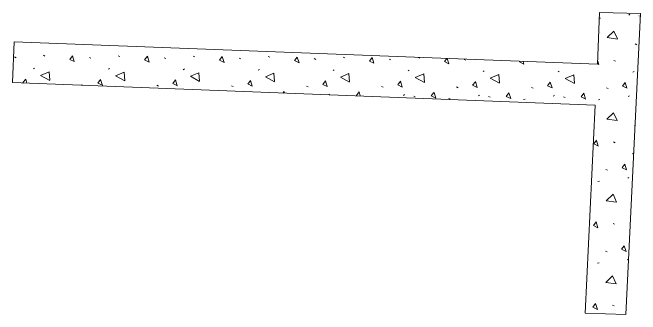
# Model space of a CAD drawing. Extents: x 2536931 to 2538613, y 7112513 to 7131087.
# Drawn here: x 2537216 to 2537293, y 7126670.2 to 7126707.2 of the extents above; entities that cross this region are included whole.
import ezdxf

# ---------------------------------------------------------------- set-up
doc = ezdxf.new("R2010")
doc.units = 0
doc.header["$MEASUREMENT"] = 0
doc.layers.add('CONCRETE REPAIR', color=7, linetype='Continuous', lineweight=13)

msp = doc.modelspace()

# ---------------------------------------------------------------- hatches: boundary and pattern name
at = {"layer": 'CONCRETE REPAIR', "linetype": 'Continuous', "lineweight": 0}
h = msp.add_hatch(dxfattribs=at)
h.set_pattern_fill('CONCR2', color=256, style=0)
h.set_pattern_definition([(153.8624, (2537260.3984, 7126720.9267), (18.319637, -10.103793), [0.61556, -91.2449]), (52.7413, (2537259.84575, 7126721.19785), (-46.2799266, -59.739157), [0.55305, -137.0636]), (-73.2956, (2537260.1806, 7126721.638), (-0.05657, -9.99984), [0.7439, -30.6316]), (171.9287, (2537262.6996, 7126724.0542), (64.260152, -10.363677), [1.2809, -72.9022]), (43.7271, (2537261.4314, 7126724.23405), (-9.244672, -9.947863), [1.1455, -113.9125]), (-65.6495, (2537262.259, 7126725.026), (9.13153, -10.05182), [1.0448, -20.9648]), (151.122, (2537257.3994, 7126718.608), (9.13153, -10.05182), [1.281, -19.6402]), (23.2012, (2537256.2778, 7126719.2267), (-27.62088, -9.84391), [1.1313, -48.9746]), (-85.5493, (2537257.3176, 7126719.6724), (8.622417, -100.050377), [1.0453, -109.3378]), (32.8207, (2537258.2536, 7126724.3756), (-27.677446, -19.84375), [0.1601, -54.7088]), (156.1505, (2537256.3364, 7126726.8727), (27.50774, -10.15577), [0.2189, -49.887]), (156.1505, (2537265.0412, 7126723.3602), (27.50774, -10.15577), [0.2187, -49.8872]), (156.1505, (2537262.4548, 7126721.3545), (27.50774, -10.15577), [0.2189, -49.887]), (5.8872, (2537260.396, 7126726.6078), (9.188103, -0.051977), [0.201, -92.2241]), (156.1505, (2537256.8172, 7126721.6084), (27.50774, -10.15577), [0.2187, -49.8872]), (156.1505, (2537261.5255, 7126717.9855), (27.50774, -10.15577), [0.2188, -49.8871]), (153.8624, (2537263.8567, 7126718.0166), (18.319637, -10.103793), [0.61567, -91.24476]), (52.7413, (2537263.304, 7126718.2878), (-46.2799266, -59.739157), [0.55327, -137.06337]), (-73.2956, (2537263.639, 7126718.728), (-0.05657, -9.99984), [0.7441, -30.6314]), (153.8624, (2537258.844, 7126726.7033), (18.319637, -10.103793), [0.61556, -91.2449]), (52.7413, (2537258.2914, 7126726.9745), (-46.2799266, -59.739157), [0.55305, -137.0636]), (-73.2956, (2537258.6262, 7126727.4147), (-0.05657, -9.99984), [0.7439, -30.6316]), (32.8207, (2537264.5876, 7126719.9847), (-27.677446, -19.84375), [0.1601, -54.7088]), (33.9, (2537264.0623, 7126726.9973), (-27.677446, -19.84375), [0.16024, -88.7393])])
h.paths.add_polyline_path([(2537287.73, 7126700.826), (2537216.189, 7126703.578), (2537215.997, 7126698.581), (2537287.429, 7126695.834), (2537286.2, 7126670.308), (2537291.2, 7126670.171), (2537292.975, 7126707.066), (2537287.974, 7126707.164)])

# ---------------------------------------------------------------- linework, layer by layer
at = {"layer": 'CONCRETE REPAIR', "flags": 128}
msp.add_lwpolyline([(2537287.73, 7126700.826), (2537216.189, 7126703.578), (2537215.997, 7126698.581), (2537287.429, 7126695.834), (2537286.2, 7126670.308), (2537291.2, 7126670.171), (2537292.975, 7126707.066), (2537287.974, 7126707.164)], close=True, dxfattribs=at)

doc.saveas('drawing.dxf')
